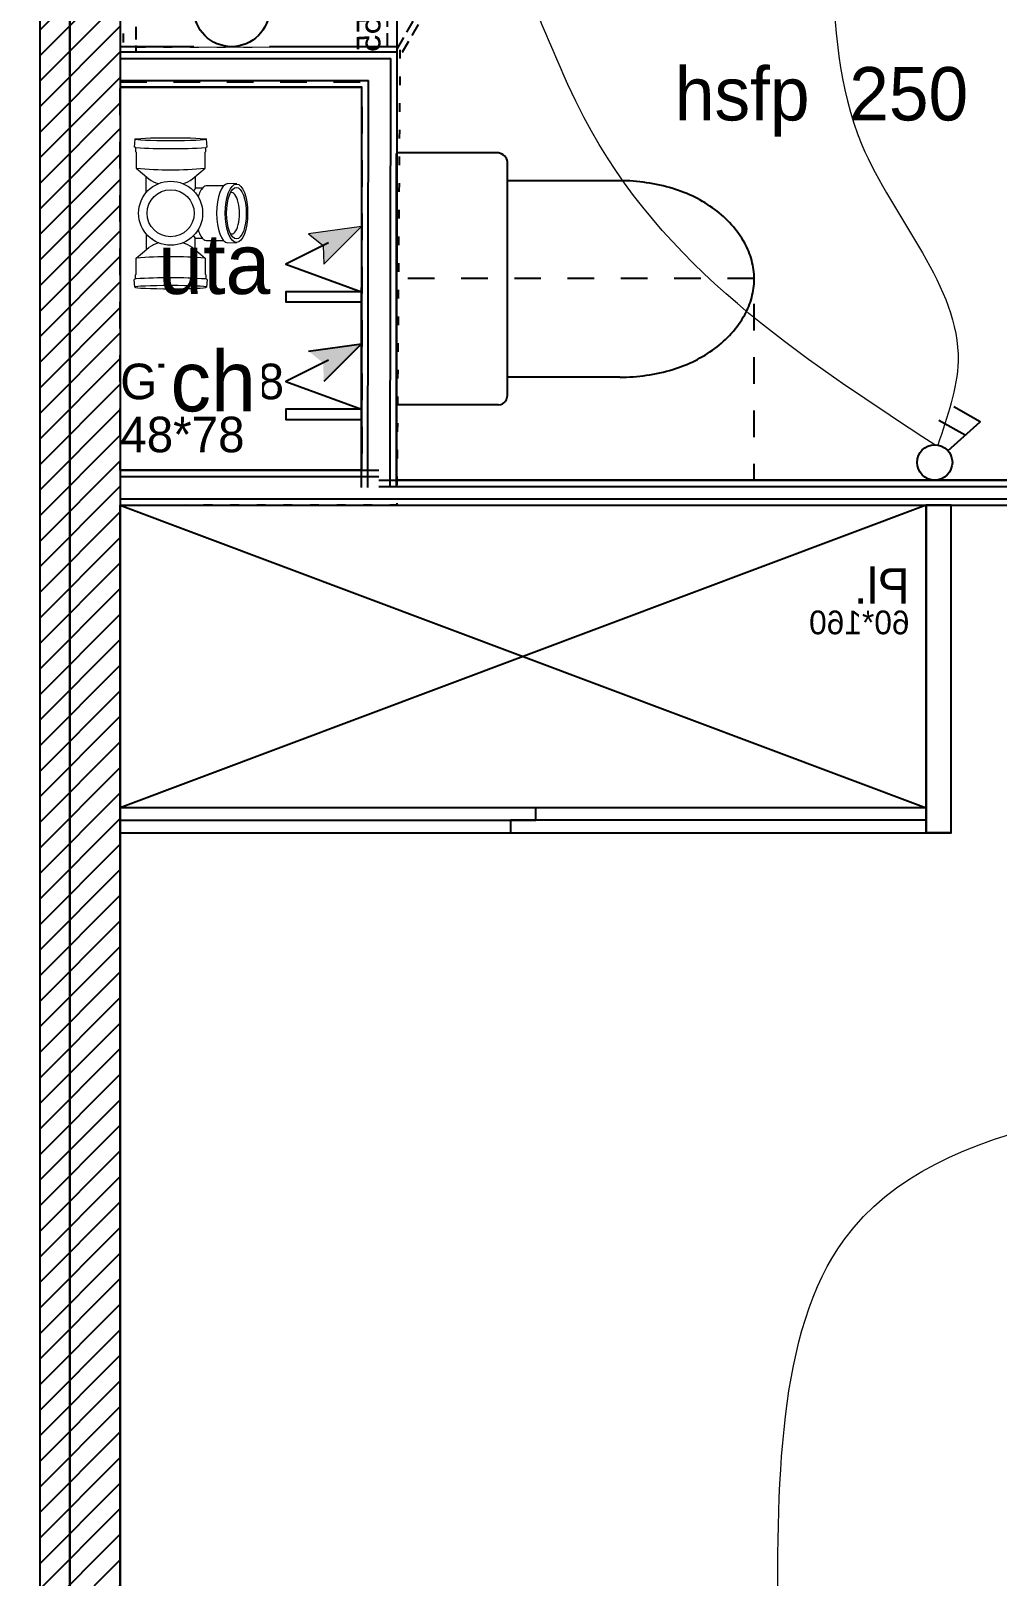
# Model space of a CAD drawing. Header units: centimetres. Extents: x 2648 to 12729, y 1890 to 6224.
# Drawn here: x 6208.1 to 6400, y 3824 to 4130.6 of the extents above; entities that cross this region are included whole.
import ezdxf

# ---------------------------------------------------------------- set-up
doc = ezdxf.new("R2010")
doc.units = ezdxf.units.CM
for name, pattern in [('ISO-03', [1.5, 0.6, -0.9]), ('Style de ligne -1', [0.41664, 0.20828, -0.20836]), ('Style de ligne -13', [0.147638, 0.098425, -0.049213]), ('Style de ligne -5', [0.20828, 0.069425, -0.138855]), ('VW-01', [0.41656, 0.20828, -0.20828])]:
    doc.linetypes.add(name, pattern=pattern)
for name, color, linetype in [('B aménagement intérieur', 252, 'Continuous'), ('B BATI-équipement-sanitaires', 252, 'Continuous'), ('B Faux plafonds', 9, 'Continuous'), ('B GÈnÈral_Hatch', 252, 'Continuous'), ('B Général', 252, 'Continuous'), ('C ANNOTATIONS-prestations', 252, 'Continuous'), ('C ANNOTATIONS-textes-numérotation gaine', 252, 'ISO-03'), ('D SURFACES-shab', 252, 'Continuous'), ('F REMPLISSAGE-vert clair', 252, 'Continuous'), ('F REMPLISSAGE-vert foncé', 252, 'Continuous'), ('prlm-EAU-CHU', 42, 'Continuous'), ('prlm-GT', 242, 'Continuous')]:
    doc.layers.add(name, color=color, linetype=linetype)
doc.layers.add('prlm-ELEC-CFO', color=10, linetype='Continuous', lineweight=25)
doc.layers.add('prlm-ZEROPLOT', color=254, linetype='Continuous', plot=False)
doc.styles.add('Eurostile', font='Eurosti.TTF')
doc.styles.add('prlm-elec-cfo', font='comic.ttf', dxfattribs={"height": 12})

# ---------------------------------------------------------------- blocks, each defined once
blk = doc.blocks.new('A 80.200_wc-2')
at = {"layer": 'B Général', "linetype": 'Continuous'}
for p, q in [((-25, -20.1), (-25, 0)), ((-24.9, 0.1), (24.9, 0.1)), ((25, -20.1), (25, 0)), ((-19.5, -44.2), (-19.5, -21.9)), ((19.5, -44.2), (19.5, -21.9))]:
    blk.add_line(p, q, dxfattribs=at)
at = {"layer": 'B Général', "linetype": 'Continuous', "flags": 128}
blk.add_lwpolyline([(-25, -20.1), (-24.9, -20.6), (-24.75, -20.9), (-24.55, -21.2), (-24.3, -21.45), (-23.9, -21.7), (-23.4, -21.85), (-23.15, -21.9), (23.25, -21.9), (23.55, -21.85), (23.9, -21.7), (24.2, -21.5), (24.45, -21.3), (24.65, -21.05), (24.8, -20.75), (24.9, -20.5), (24.95, -20.3), (25, -20.1)], dxfattribs=at)
for points in [[(-19.5, -44.2), (-19.5, -44.2, 0.036537), (-19.11, -49.53, 0.035337), (-17.94, -54.75), (-17.94, -54.75, 0.041299), (-16.22, -59.09), (-16.22, -59.09), (-16.22, -59.1, 0.041783), (-13.79, -63.08, 0.053503), (-10.77, -66.4), (-10.77, -66.4, 0.054816), (-7.12, -69.02), (-7.12, -69.02, 0.063755), (-3.68, -70.42), (-3.68, -70.42, 0.064897), (0, -70.9)], [(0, -70.9, 0.064897), (3.68, -70.42), (3.68, -70.42, 0.063726), (7.12, -69.02), (7.12, -69.02, 0.054816), (10.77, -66.4), (10.77, -66.4, 0.053503), (13.79, -63.08, 0.041783), (16.22, -59.1), (16.22, -59.09), (16.22, -59.09, 0.041299), (17.94, -54.75), (17.94, -54.75, 0.035337), (19.11, -49.53, 0.036556), (19.5, -44.2)]]:
    blk.add_lwpolyline(points, format="xyb", dxfattribs=at)
at = {"layer": 'B Général', "linetype": 'Continuous'}
for centre, start, end in [((-24.9, 0), 90, 180), ((24.9, 0), 0, 90)]:
    blk.add_arc(centre, 0.1, start, end, dxfattribs=at)
blk = doc.blocks.new('A 80.WC-plan')
at = {"layer": 'B Général', "linetype": 'Style de ligne -1', "ltscale": 25.4, "flags": 128}
blk.add_lwpolyline([(-32.5, -4), (-32.5, -75), (-72.5, -75), (-72.5, -4)], close=True, dxfattribs=at)
at = {"layer": 'B Général', "xscale": -1, "rotation": 180}
blk.add_blockref('A 80.200_wc-2', (-32.6, -74.9), dxfattribs=at)
blk = doc.blocks.new('A 80.Placard 60.160')
at = {"layer": 'B Général', "linetype": 'Continuous'}
for p, q in [((80, 30), (-80, -30)), ((-80, 30), (80, -30))]:
    blk.add_line(p, q, dxfattribs=at)
at = {"layer": 'B Général', "linetype": 'Continuous', "flags": 128}
blk.add_lwpolyline([(80, -30), (80, 30), (-80, 30), (-80, -30)], dxfattribs=at)
for points in [[(80, -30), (80, -35), (-80, -35), (-80, -30)], [(80, -30), (80, -32.5), (-2.5, -32.5), (-2.5, -30)], [(2.5, -32.5), (2.5, -35), (-80, -35), (-80, -32.5)]]:
    blk.add_lwpolyline(points, close=True, dxfattribs=at)
at = {"layer": 'B Général', "insert": (-76.72, 17.52), "char_height": 7.059, "attachment_point": 1, "line_spacing_factor": 0.894142, "style": 'Eurostile'}
blk.add_mtext('Pl.', dxfattribs=at)
at = {"layer": 'C ANNOTATIONS-prestations', "insert": (-76.72, 6.72), "char_height": 4.706, "attachment_point": 4, "line_spacing_factor": 0.894142, "style": 'Eurostile'}
blk.add_mtext('60*160', dxfattribs=at)
blk = doc.blocks.new('A 80.Groupe-3-1')
at = {"layer": 'B Général', "linetype": 'Continuous'}
for centre, major_axis, ratio in [((0, -24.07), (32, 0), 0.65625), ((0, -6.97), (1.5, 0), 1), ((0, -17.15), (2.5, 0), 1)]:
    blk.add_ellipse(centre, major_axis=major_axis, ratio=ratio, dxfattribs=at)
for points in [[(-30.82, -18.37), (-20.7, -11.37), (-9.74, -11.32), (-4.71, -11.3), (0, -11.3)], [(30.82, -18.37), (20.7, -11.37), (9.74, -11.32), (4.71, -11.3), (0, -11.3)]]:
    blk.add_open_spline(points, degree=2, knots=[0, 0, 0, 1, 1, 2, 2, 2], dxfattribs=at)
blk.add_open_spline([(-30.45, -17.59), (-30.5, -17.61), (-30.55, -17.64)], degree=2, dxfattribs=at)
blk = doc.blocks.new('A 80.meuble vasque 80x60')
at = {"layer": 'B BATI-équipement-sanitaires', "linetype": 'Style de ligne -13', "ltscale": 25.4, "flags": 128}
for points in [[(-40, -3.07), (40, -3.07), (40, -53.07), (-40, -53.07)], [(-40, -56.07), (-5.36, -76.07), (-4.71, -74.94), (-39.35, -54.94)], [(40, -56.07), (5.36, -76.07), (4.71, -74.94), (39.35, -54.94)]]:
    blk.add_lwpolyline(points, close=True, dxfattribs=at)
at = {"layer": 'B BATI-équipement-sanitaires', "linetype": 'Style de ligne -13', "ltscale": 25.4}
for centre, start, end in [((-40, -56.07), 330, 0), ((40, -56.07), 180, 210)]:
    blk.add_arc(centre, 40, start, end, dxfattribs=at)
at = {"layer": 'B Général', "flags": 128}
blk.add_lwpolyline([(-40, 0), (40, 0), (40, -55), (-40, -55)], close=True, dxfattribs=at)
at = {"layer": 'B Général'}
blk.add_blockref('A 80.Groupe-3-1', (0, 0), dxfattribs=at)
at = {"layer": 'C ANNOTATIONS-prestations', "insert": (40, -53.07), "char_height": 4.706, "width": 80, "attachment_point": 9, "line_spacing_factor": 0.894142, "style": 'Eurostile'}
blk.add_mtext('meuble vasque 80x55', dxfattribs=at)
blk = doc.blocks.new('A 80.Groupe-11-1')
at = {"layer": 'B aménagement intérieur', "linetype": 'Continuous'}
for p, q in [((6277.26, 4041.44), (6488.39, 4041.44)), ((6277.26, 4036.44), (6385.89, 4036.44)), ((6385.89, 3971.44), (6385.89, 4036.44)), ((6385.89, 3971.44), (6385.89, 4036.44)), ((6390.89, 4036.44), (6385.89, 4036.44)), ((6390.89, 3971.44), (6390.89, 4036.44)), ((6390.89, 3971.44), (6390.89, 4036.44)), ((6390.89, 4036.44), (6488.39, 4036.44)), ((6390.89, 3971.44), (6385.89, 3971.44))]:
    blk.add_line(p, q, dxfattribs=at)
at = {"layer": 'B Général', "linetype": 'Continuous'}
for p, q in [((6225.89, 4126.39), (6280.89, 4126.39)), ((6280.76, 4039.94), (6280.89, 4126.39)), ((6225.89, 4119.39), (6273.88, 4119.39)), ((6273.76, 4039.95), (6273.88, 4119.39)), ((6225.89, 4043.44), (6277.26, 4043.44)), ((6225.89, 4036.44), (6277.26, 4036.44))]:
    blk.add_line(p, q, dxfattribs=at)
at = {"layer": 'D SURFACES-shab', "flags": 128}
for points in [[(6280.86, 4127.43), (6225.91, 4127.43), (6225.89, 4282.39), (6485.89, 4282.39), (6485.89, 4041.44), (6280.83, 4041.44)], [(6485.89, 3551.39), (6225.89, 3551.39), (6225.89, 4036.44), (6385.89, 4036.44), (6385.89, 3971.44), (6390.89, 3971.44), (6390.89, 4036.44), (6485.89, 4036.44)]]:
    blk.add_lwpolyline(points, close=True, dxfattribs=at)
at = {"layer": 'F REMPLISSAGE-vert clair'}
for p, q in [((6225.89, 4125.09), (6279.58, 4125.09)), ((6279.46, 4039.94), (6279.58, 4125.09)), ((6225.89, 4120.69), (6275.18, 4120.69)), ((6275.06, 4039.95), (6275.18, 4120.69)), ((6225.89, 4042.14), (6277.26, 4042.14)), ((6277.26, 4040.14), (6488.39, 4040.14)), ((6225.89, 4037.74), (6277.26, 4037.74)), ((6277.26, 4037.74), (6488.39, 4037.74))]:
    blk.add_line(p, q, dxfattribs=at)
at = {"layer": 'F REMPLISSAGE-vert foncé', "linetype": 'Continuous'}
for p, q in [((6225.89, 4126.39), (6280.89, 4126.39)), ((6280.76, 4039.94), (6280.89, 4126.39)), ((6225.89, 4119.39), (6273.88, 4119.39)), ((6273.76, 4039.95), (6273.88, 4119.39)), ((6225.89, 4043.44), (6277.26, 4043.44)), ((6277.26, 4041.44), (6488.39, 4041.44)), ((6225.89, 4036.44), (6277.26, 4036.44)), ((6277.26, 4036.44), (6488.39, 4036.44))]:
    blk.add_line(p, q, dxfattribs=at)
at = {"layer": 'F REMPLISSAGE-vert foncé'}
for p, q in [((6225.89, 4125.09), (6279.58, 4125.09)), ((6279.46, 4039.94), (6279.58, 4125.09)), ((6225.89, 4120.69), (6275.18, 4120.69)), ((6275.06, 4039.95), (6275.18, 4120.69)), ((6225.89, 4042.14), (6277.26, 4042.14)), ((6277.26, 4040.14), (6488.39, 4040.14)), ((6225.89, 4037.74), (6277.26, 4037.74)), ((6277.26, 4037.74), (6488.39, 4037.74))]:
    blk.add_line(p, q, dxfattribs=at)
at = {"layer": 'B aménagement intérieur', "xscale": -1}
for name, p, rotation in [('A 80.meuble vasque 80x60', (6225.89, 4166.39), 90), ('A 80.WC-plan', (6355.76, 4113.94), 270)]:
    blk.add_blockref(name, p, dxfattribs=dict(at, rotation=rotation))
blk.add_blockref('A 80.Placard 60.160', (6305.89, 4006.44), dxfattribs=at)
blk = doc.blocks.new('A 80.Groupe-19-1')
at = {"layer": 'C ANNOTATIONS-textes-numérotation gaine', "linetype": 'VW-01', "ltscale": 25.4, "flags": 128}
blk.add_lwpolyline([(6225.89, 4120.43), (6273.88, 4120.43), (6273.88, 4043.44), (6225.89, 4043.44)], close=True, dxfattribs=at)
at = {"layer": 'C ANNOTATIONS-textes-numérotation gaine', "insert": (6225.89, 4064.54), "char_height": 7.059, "width": 40.9969, "attachment_point": 1, "line_spacing_factor": 0.894142, "style": 'Eurostile'}
blk.add_mtext('GT A08\\P48*78', dxfattribs=at)
blk = doc.blocks.new('xi.PCHT')
at = {"color": 0, "lineweight": 5}
blk.add_wipeout([(-7.5, -7.5), (7.5, -7.5), (7.5, 7.5), (-7.5, 7.5)], dxfattribs=at).dxf.layer = 'prlm-ELEC-CFO'
at = {"layer": 'prlm-ELEC-CFO', "color": 0, "linetype": 'ByBlock', "lineweight": 5, "const_width": 2}
for points in [[(-4, 0, 1), (-2, 0, 1)], [(2, 0, 1), (4, 0, 1)]]:
    blk.add_lwpolyline(points, format="xyb", close=True, dxfattribs=at)
at = {"layer": 'prlm-ELEC-CFO', "color": 0, "linetype": 'ByBlock', "lineweight": -2}
blk.add_circle((0, 0), 7.5, dxfattribs=at)
blk = doc.blocks.new('xi.DA')
at = {"layer": 'prlm-ELEC-CFO', "color": 0}
for points in [[(0.61, -1.67), (7.04, 4.05), (1.81, 7.01)], [(4.05, 1.39), (-1.17, 4.34)]]:
    blk.add_lwpolyline(points, dxfattribs=at)
blk.add_circle((-2, -4), 3.5, dxfattribs=at)
blk = doc.blocks.new('xi.UTA')
at = {"layer": 'prlm-ELEC-CFO', "lineweight": 5}
blk.add_hatch(color=0, dxfattribs=at).paths.add_polyline_path([(-3, 6), (-0.1, 3.7), (0, 0), (7.5, 7.5)])
at = {"layer": 'prlm-ELEC-CFO', "color": 0, "lineweight": 5, "flags": 128}
blk.add_lwpolyline([(-3, 6), (-0.1, 3.7), (0, 0), (7.5, 7.5)], close=True, dxfattribs=at)
at = {"layer": 'prlm-ELEC-CFO', "color": 0}
blk.add_lwpolyline([(0.95, 4.23), (-7.5, 0), (7.5, -5.5), (-7.5, -5.5), (-7.5, -7.5), (7.5, -7.5)], dxfattribs=at)
blk = doc.blocks.new('xi.CH')
at = {"layer": 'prlm-ELEC-CFO', "lineweight": 5}
blk.add_hatch(color=0, dxfattribs=at).paths.add_polyline_path([(-3, 6), (-0.1, 3.7), (0, 0), (7.5, 7.5)])
at = {"layer": 'prlm-ELEC-CFO', "color": 0}
for points in [[(-3, 6), (7.5, 7.5), (0, 0)], [(0.95, 4.23), (-7.5, 0), (7.5, -5.5), (-7.5, -5.5), (-7.5, -7.5), (7.5, -7.5)]]:
    blk.add_lwpolyline(points, dxfattribs=at)
blk = doc.blocks.new('xi.nam44')
at = {"layer": 'prlm-EAU-CHU', "color": 0, "lineweight": 13}
for p, q in [((-5.8, 13.12), (-5.89, 11.33)), ((5.89, 11.33), (5.8, 13.12)), ((-5.41, 10.46), (-5.41, 7.11)), ((5.41, 7.11), (5.41, 10.46)), ((-13.12, 7.25), (-14.67, 7.11)), ((-13.12, 7.25), (-13.03, 6.97)), ((-12.22, 6.97), (-13.03, 6.97)), ((-12.09, 6.85), (-12.22, 6.97)), ((-8.92, 6.85), (-12.09, 6.85)), ((-6.83, 4.34), (-8.91, 6.84)), ((-5, 6.32), (-5, 4.87)), ((5, 6.32), (5, 4.87)), ((6.83, 4.34), (8.91, 6.84)), ((8.92, 6.85), (12.09, 6.85)), ((12.09, 6.85), (12.22, 6.97)), ((12.22, 6.97), (13.03, 6.97)), ((13.12, 7.25), (13.03, 6.97)), ((13.12, 7.25), (14.67, 7.11)), ((-7.27, 4.87), (-4.96, 4.87)), ((7.27, 4.87), (4.96, 4.87)), ((-8.91, -6.84), (-6.83, -4.34)), ((-4.09, -4.87), (-7.27, -4.87)), ((4.09, -4.87), (7.27, -4.87)), ((8.91, -6.84), (6.83, -4.34)), ((-14.67, -7.11), (-13.12, -7.25)), ((-13.03, -6.94), (-13.12, -7.25)), ((-13.03, -6.97), (-12.22, -6.97)), ((-12.22, -6.97), (-12.09, -6.85)), ((-12.09, -6.85), (-8.92, -6.85)), ((12.09, -6.85), (8.92, -6.85)), ((12.22, -6.97), (12.09, -6.85)), ((13.03, -6.97), (12.22, -6.97)), ((13.03, -6.94), (13.12, -7.25)), ((14.67, -7.11), (13.12, -7.25))]:
    blk.add_line(p, q, dxfattribs=at)
at = {"layer": 'prlm-EAU-CHU', "color": 0, "lineweight": 13, "flags": 128}
for points in [[(-4.96, 4.87), (-4.86, 4.84), (-4.68, 4.73), (-4.43, 4.56)], [(4.96, 4.87), (4.86, 4.84), (4.68, 4.73), (4.43, 4.56)]]:
    blk.add_lwpolyline(points, dxfattribs=at)
at = {"layer": 'prlm-EAU-CHU', "color": 0, "lineweight": 13}
for radius in [6.36, 4.67]:
    blk.add_circle((0, 0), radius, dxfattribs=at)
for centre, radius, start, end in [((-119.65, -0.01), 106.84, 356.281, 3.7477), ((-87.18, 0), 78.56, 354.9975, 5.0025), ((-4.48, 7.14), 0.936, 184.6605, 218.1259), ((-2.54, 9.09), 3.68, 223.507, 258.776), ((2.54, 9.09), 3.68, 281.224, 316.493), ((4.48, 7.14), 0.936, 321.8741, 355.3395), ((87.18, 0), 78.56, 174.9975, 185.0025), ((119.65, -0.01), 106.84, 176.2523, 183.719), ((-11.68, 0.73), 6.05, 16.1332, 36.5542), ((11.68, 0.73), 6.05, 143.4458, 163.8668), ((-11.68, -0.73), 6.05, 323.4458, 343.8668), ((11.68, -0.73), 6.05, 196.1332, 216.5542)]:
    blk.add_arc(centre, radius, start, end, dxfattribs=at)
for centre, major_axis, ratio in [((0, 13.07), (5.79, 0), 0.383426), ((0, 13.07), (5.11, 0), 0.383329), ((-14.67, 0), (0, -7.1), 0.043635)]:
    blk.add_ellipse(centre, major_axis=major_axis, ratio=ratio, dxfattribs=at)
for centre, major_axis, ratio, start_param, end_param in [((0, 12.09), (-4.1, -0.03), 0.383971, 2.986035, 6.398097), ((0, 11.41), (-5.89, 0), 0.391508, 0.036281, 3.105311)]:
    blk.add_ellipse(centre, major_axis=major_axis, ratio=ratio, start_param=start_param, end_param=end_param, dxfattribs=at)
at = {"layer": 'prlm-EAU-CHU', "color": 0, "lineweight": 13, "extrusion": (0, 0, -1)}
blk.add_ellipse((14.67, 0), major_axis=(0, -7.1), ratio=0.043635, dxfattribs=at)

msp = doc.modelspace()

# ---------------------------------------------------------------- hatches: boundary and pattern name
at = {"layer": 'B GÈnÈral_Hatch', "linetype": 'Continuous'}
h = msp.add_hatch(dxfattribs=at)
h.set_pattern_fill('50_BETON', color=256, style=0, pattern_type=2)
h.set_pattern_definition([(45, (0, 0), (2.4253472, -2.6458333), [])])
h.paths.add_polyline_path([(6225.888, 4893.389), (6209.888, 4893.389), (6209.888, 3517.389), (6225.888, 3551.389)])

# ---------------------------------------------------------------- linework, layer by layer
at = {"layer": 'B Faux plafonds', "linetype": 'Style de ligne -5', "ltscale": 25.4, "flags": 128}
msp.add_lwpolyline([(6786.777, 3551.389), (6786.777, 3921.389), (6485.888, 3921.389), (6485.888, 4282.389), (6225.888, 4282.389), (6226.49, 4127.408), (6281.428, 4127.458), (6280.791, 4036.469), (6225.853, 4036.419), (6225.888, 3551.389)], close=True, dxfattribs=at)
at = {"layer": 'B Général', "linetype": 'Continuous', "lineweight": 18}
for p, q in [((6209.888, 4893.389), (6209.888, 3517.389)), ((6225.888, 4282.389), (6225.888, 3551.389))]:
    msp.add_line(p, q, dxfattribs=at)
at = {"layer": 'B Général', "linetype": 'Continuous'}
for p, q in [((6209.888, 4893.389), (6209.888, 3517.389)), ((6225.888, 4282.389), (6225.888, 3551.389))]:
    msp.add_line(p, q, dxfattribs=at)
at = {"layer": 'prlm-ELEC-CFO', "lineweight": 13}
for points in [[(6367.168, 4143.818), (6373.146, 4107.967), (6392.241, 4065.028), (6388.203, 4048.394)], [(6356.465, 3811.231), (6369.75, 3890.901), (6474.359, 3921.068)]]:
    msp.add_spline(points, degree=3, dxfattribs=at)
at = {"layer": 'prlm-ZEROPLOT', "ltscale": 25}
msp.add_lwpolyline([(4624.225, 5512.376), (5209.041, 5512.376), (5209.042, 4917.389), (6215.888, 4917.389), (6215.888, 3517.389), (4931.965, 3517.389)], dxfattribs=at)
at = {"layer": 'prlm-ZEROPLOT'}
msp.add_lwpolyline([(6215.888, 4917.389), (7638.484, 4917.389), (7638.484, 3517.389), (6215.888, 3517.389)], close=True, dxfattribs=at)

# ---------------------------------------------------------------- block references
at = {"layer": 'B aménagement intérieur'}
msp.add_blockref('A 80.Groupe-11-1', (0, 0), dxfattribs=at)
at = {"layer": 'C ANNOTATIONS-textes-numérotation gaine'}
msp.add_blockref('A 80.Groupe-19-1', (0, 0), dxfattribs=at)
at = {"layer": 'prlm-ELEC-CFO'}
for name, p in [('xi.UTA', (6266.295, 4084.276)), ('xi.CH', (6266.295, 4060.992)), ('xi.DA', (6389.612, 4048.944))]:
    msp.add_blockref(name, p, dxfattribs=at)

# ---------------------------------------------------------------- texts
at = {"layer": 'C ANNOTATIONS-prestations', "insert": (6336, 4109.601), "char_height": 10.5885, "width": 74.86707, "attachment_point": 7, "line_spacing_factor": 0.894142, "style": 'Eurostile'}
msp.add_mtext('hsfp  250', dxfattribs=at)

# ---------------------------------------------------------------- next in the draw order: block references
at = {"layer": 'prlm-ELEC-CFO'}
msp.add_blockref('xi.PCHT', (6248, 4134.933), dxfattribs=at)

# ---------------------------------------------------------------- next in the draw order: linework, layer by layer
at = {"layer": 'prlm-ELEC-CFO', "lineweight": 13}
msp.add_spline([(6387.612, 4048.444), (6317.958, 4113.419), (6291.336, 4161.103), (6233.292, 4166.941)], degree=3, dxfattribs=at)

# ---------------------------------------------------------------- next in the draw order: texts
at = {"layer": 'prlm-ELEC-CFO', "lineweight": 20, "char_height": 12, "attachment_point": 5, "line_spacing_factor": 0.8, "style": 'prlm-elec-cfo', "bg_fill": 3, "box_fill_scale": 1.1, "bg_fill_color": 256, "bg_fill_transparency": 0}
for s, insert in [('uta', (6244.55, 4084.276)), ('ch', (6244.34, 4060.992))]:
    msp.add_mtext(s, dxfattribs=dict(at, insert=insert))

# ---------------------------------------------------------------- next in the draw order: linework, layer by layer
at = {"layer": 'prlm-GT'}
msp.add_lwpolyline([(6225.89, 4043.444), (6273.822, 4043.444), (6273.821, 4119.389), (6225.888, 4119.389)], close=True, dxfattribs=at)

# ---------------------------------------------------------------- next in the draw order: block references
at = {"layer": 'prlm-EAU-CHU', "rotation": 270}
msp.add_blockref('xi.nam44', (6235.889, 4094.387), dxfattribs=at)

doc.saveas('drawing.dxf')
